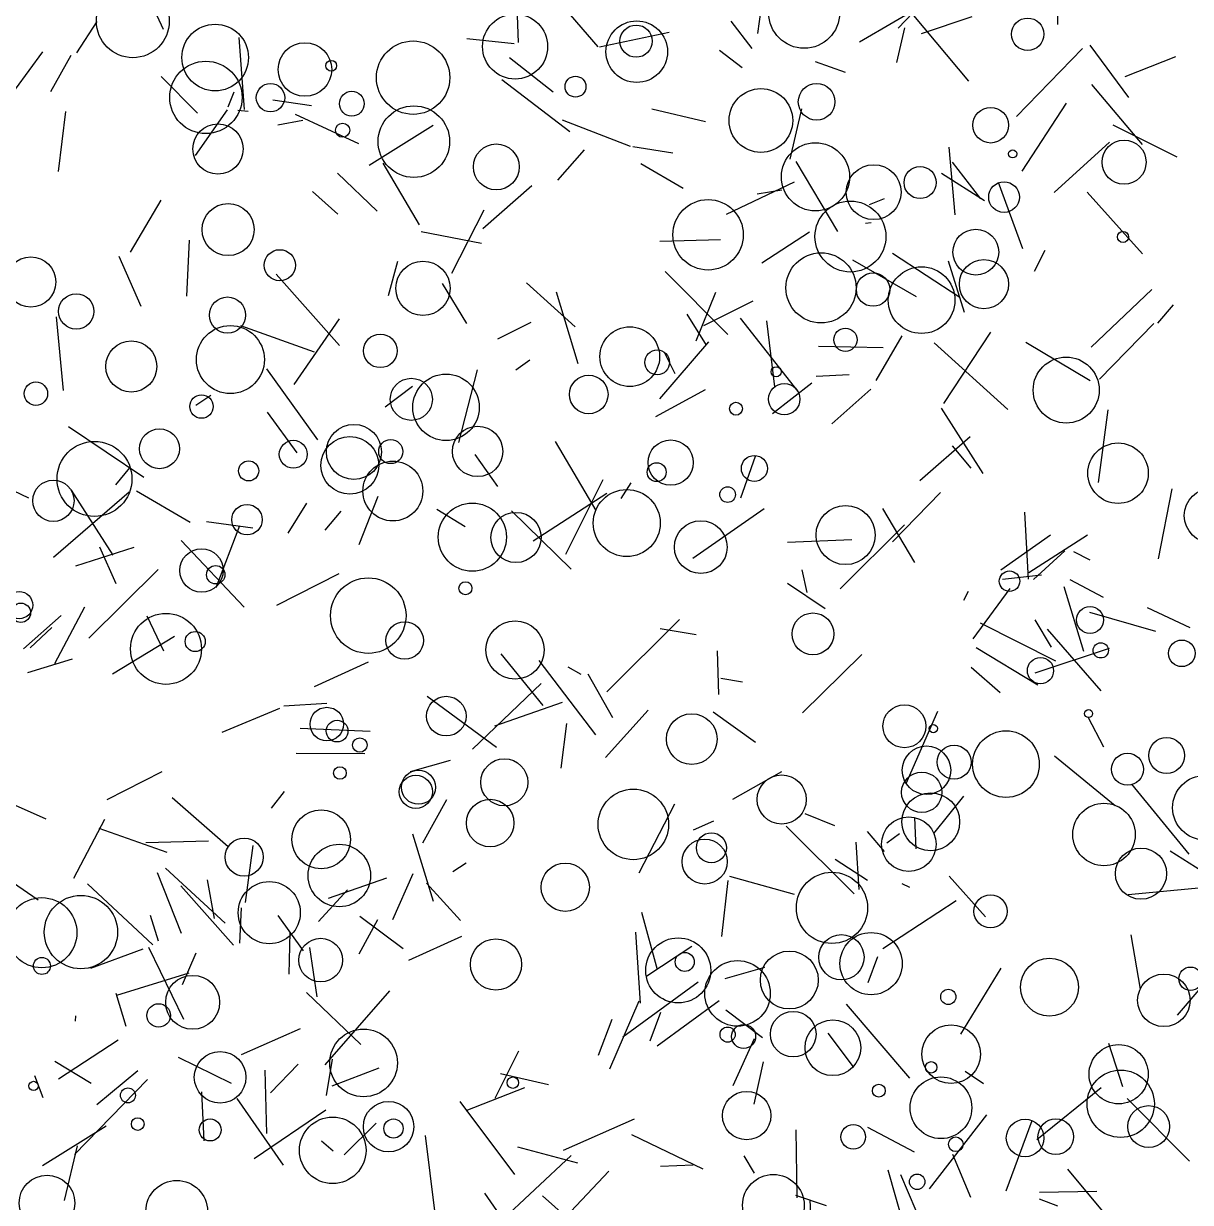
# Model space of a CAD drawing. Header units: millimetres. Extents: x -15 to 2017, y -16 to 2019.
# Drawn here: x 1496.4 to 1804, y 987.2 to 1297.8 of the extents above; entities that cross this region are included whole.
import ezdxf

# ---------------------------------------------------------------- set-up
doc = ezdxf.new("R2010")
doc.units = ezdxf.units.MM

msp = doc.modelspace()

# ---------------------------------------------------------------- linework, layer by layer
at = {"color": 4}
for p, q in [((1692.58, 1314.52), (1689.87, 1295.22)), ((1800.63, 1036.55), (1812.93, 1050.96))]:
    msp.add_line(p, q, dxfattribs=at)
at = {"color": 149}
for p, q in [((1525.87, 1312.38), (1533.2, 1296.31)), ((1613.26, 1218.82), (1606.87, 1229.32))]:
    msp.add_line(p, q, dxfattribs=at)
at = {"color": 132}
for p, q in [((1626.86, 1292.85), (1626.33, 1309.72)), ((1741.28, 999.85), (1746.02, 988.57))]:
    msp.add_line(p, q, dxfattribs=at)
at = {"color": 7}
for p, q in [((1769.2, 1310.17), (1769.02, 1297.6)), ((1620.73, 1014.64), (1627.02, 1027.07))]:
    msp.add_line(p, q, dxfattribs=at)
at = {"color": 200}
for p, q in [((1726.97, 1296.57), (1736.59, 1306.71)), ((1560.46, 1206.81), (1573.87, 1188.11)), ((1719.79, 1201.49), (1709.51, 1192.33)), ((1531.93, 1153.96), (1513.63, 1135.86)), ((1538.62, 1035.41), (1529.48, 1054.31))]:
    msp.add_line(p, q, dxfattribs=at)
at = {"color": 169}
msp.add_line((1637.66, 1303.4), (1647.8, 1291.7), dxfattribs=at)
at = {"color": 47}
for p, q in [((1734.93, 1303.41), (1716.8, 1292.94)), ((1656.43, 1265.41), (1638.53, 1272.36)), ((1630.13, 1219), (1621.35, 1214.64))]:
    msp.add_line(p, q, dxfattribs=at)
at = {"color": 133}
msp.add_line((1731, 1299.91), (1745.52, 1282.62), dxfattribs=at)
at = {"color": 147}
msp.add_line((1733.1, 1295.18), (1746.49, 1299.71), dxfattribs=at)
at = {"color": 151}
msp.add_line((1515.69, 1298.39), (1510.36, 1290.14), dxfattribs=at)
at = {"color": 31}
for p, q in [((1648.27, 1291.68), (1666.58, 1295.59)), ((1767.11, 1163.01), (1754.05, 1153.74)), ((1602.62, 1071.33), (1611.59, 1061.45))]:
    msp.add_line(p, q, dxfattribs=at)
at = {"color": 159}
for p, q in [((1688.5, 1291.21), (1682.98, 1298.49)), ((1729.12, 1097.6), (1737.43, 1116.58))]:
    msp.add_line(p, q, dxfattribs=at)
at = {"color": 119}
msp.add_line((1728.69, 1296.72), (1726.56, 1287.56), dxfattribs=at)
at = {"color": 124}
for p, q in [((1553.19, 1294.18), (1554.56, 1275.13)), ((1585.07, 1062.59), (1596.52, 1054.07))]:
    msp.add_line(p, q, dxfattribs=at)
at = {"color": 180}
for p, q in [((1613.24, 1293.9), (1625.73, 1292.59)), ((1504.68, 1129.2), (1512.56, 1144.15)), ((1713.25, 1039.38), (1729.93, 1019.87))]:
    msp.add_line(p, q, dxfattribs=at)
at = {"color": 209}
for p, q in [((1501.38, 1290.35), (1490.56, 1275.57)), ((1746.72, 1135.72), (1756.49, 1148.95))]:
    msp.add_line(p, q, dxfattribs=at)
at = {"color": 186}
for p, q in [((1508.87, 1289.39), (1503.51, 1279.83)), ((1575, 1003.4), (1578.07, 1000.72))]:
    msp.add_line(p, q, dxfattribs=at)
at = {"color": 211}
msp.add_line((1679.89, 1290.8), (1685.84, 1286.2), dxfattribs=at)
at = {"color": 235}
msp.add_line((1775.57, 1291.23), (1758.16, 1273.31), dxfattribs=at)
at = {"color": 154}
for p, q in [((1777.49, 1292.08), (1787.71, 1278.37)), ((1676.44, 1213.11), (1671.36, 1221.25))]:
    msp.add_line(p, q, dxfattribs=at)
at = {"color": 21}
msp.add_line((1624.5, 1288.86), (1636.07, 1279.82), dxfattribs=at)
at = {"color": 125}
for p, q in [((1705.14, 1287.84), (1712.99, 1284.97)), ((1793.86, 1227.7), (1777.84, 1212.57)), ((1634.8, 1018.15), (1622.13, 1021.03))]:
    msp.add_line(p, q, dxfattribs=at)
at = {"color": 96}
for p, q in [((1786.87, 1283.87), (1800.17, 1289.11)), ((1541.72, 1263.08), (1550.17, 1275.08)), ((1738.12, 1174.21), (1725.49, 1161.26))]:
    msp.add_line(p, q, dxfattribs=at)
at = {"color": 142}
msp.add_line((1542.24, 1274.23), (1532.72, 1283.88), dxfattribs=at)
at = {"color": 90}
msp.add_line((1640.39, 1269.31), (1622.5, 1283.02), dxfattribs=at)
at = {"color": 5}
msp.add_line((1791.36, 1265.96), (1778.03, 1281.72), dxfattribs=at)
at = {"color": 152}
msp.add_line((1551.87, 1279.76), (1550.27, 1275.82), dxfattribs=at)
at = {"color": 109}
for p, q in [((1572.29, 1276.16), (1562.13, 1277.64)), ((1651.47, 1035.34), (1647.93, 1025.9)), ((1510.5, 1002.05), (1507.11, 987.71))]:
    msp.add_line(p, q, dxfattribs=at)
at = {"color": 144}
for p, q in [((1759.69, 1258.94), (1771.33, 1276.84)), ((1657.75, 1058.36), (1658.98, 1039.7))]:
    msp.add_line(p, q, dxfattribs=at)
at = {"color": 28}
msp.add_line((1507.47, 1274.66), (1505.57, 1258.84), dxfattribs=at)
at = {"color": 97}
for p, q in [((1552.88, 1275), (1555.64, 1274.75)), ((1675.78, 1218.25), (1688.8, 1224.71))]:
    msp.add_line(p, q, dxfattribs=at)
at = {"color": 227}
for p, q in [((1584.76, 1266.11), (1568.09, 1273.89)), ((1622.22, 1131.72), (1633.29, 1118.1)), ((1602.28, 1004.83), (1604.75, 984.92))]:
    msp.add_line(p, q, dxfattribs=at)
at = {"color": 49}
for p, q in [((1676.23, 1271.95), (1662, 1275.26)), ((1702.97, 1147.85), (1701.71, 1153.86)), ((1685.95, 1124.28), (1680.21, 1125.27))]:
    msp.add_line(p, q, dxfattribs=at)
at = {"color": 48}
for p, q in [((1698.54, 1262.12), (1701.63, 1275.36)), ((1745.44, 1148.13), (1744.22, 1145.75))]:
    msp.add_line(p, q, dxfattribs=at)
at = {"color": 37}
for p, q in [((1563.45, 1271.09), (1570.05, 1272.38)), ((1528.89, 1141.75), (1533.34, 1132.56)), ((1543.28, 1016.34), (1543.97, 1003.37))]:
    msp.add_line(p, q, dxfattribs=at)
at = {"color": 137}
for p, q in [((1587.51, 1260.53), (1604.43, 1271.02)), ((1765.68, 1238.05), (1762.83, 1232.48))]:
    msp.add_line(p, q, dxfattribs=at)
at = {"color": 66}
for p, q in [((1800.56, 1262.61), (1783.68, 1271)), ((1760.68, 1213.86), (1777.64, 1203.73))]:
    msp.add_line(p, q, dxfattribs=at)
at = {"color": 139}
msp.add_line((1637.28, 1256.57), (1644.29, 1264.58), dxfattribs=at)
at = {"color": 126}
for p, q in [((1667.62, 1263.62), (1657.04, 1265.35)), ((1533.84, 1075.28), (1549.55, 1060.71))]:
    msp.add_line(p, q, dxfattribs=at)
at = {"color": 87}
msp.add_line((1740.35, 1265.22), (1741.91, 1247.45), dxfattribs=at)
at = {"color": 94}
for p, q in [((1768.08, 1253.28), (1782.7, 1266.6)), ((1739, 1197.66), (1751.41, 1216.53)), ((1727.3, 1084.28), (1724.02, 1081.84))]:
    msp.add_line(p, q, dxfattribs=at)
at = {"color": 205}
for p, q in [((1700.02, 1261.47), (1711.01, 1243.04)), ((1553.59, 1218.24), (1573.06, 1211.34))]:
    msp.add_line(p, q, dxfattribs=at)
at = {"color": 69}
msp.add_line((1748.79, 1251.64), (1741.31, 1261.32), dxfattribs=at)
at = {"color": 166}
msp.add_line((1579.17, 1258.37), (1589.59, 1248.34), dxfattribs=at)
at = {"color": 103}
for p, q in [((1600.8, 1244.77), (1591.24, 1261)), ((1547.23, 1149.19), (1553.47, 1165.58)), ((1772.27, 1151.34), (1781.01, 1146.7)), ((1576.79, 1067.32), (1592.21, 1072.72))]:
    msp.add_line(p, q, dxfattribs=at)
at = {"color": 127}
for p, q in [((1659.17, 1260.96), (1670.29, 1254.46)), ((1575.9, 1023.46), (1593.01, 1042.94))]:
    msp.add_line(p, q, dxfattribs=at)
at = {"color": 239}
msp.add_line((1749.73, 1251.1), (1738.45, 1258.3), dxfattribs=at)
at = {"color": 68}
for p, q in [((1617.45, 1243.79), (1630.39, 1255.12)), ((1664.26, 1138.38), (1673.74, 1136.86)), ((1560.57, 1005.36), (1560.14, 1022.05))]:
    msp.add_line(p, q, dxfattribs=at)
at = {"color": 44}
for p, q in [((1681.72, 1247.58), (1699.64, 1256.08)), ((1681.54, 1037.93), (1691.19, 1030.63))]:
    msp.add_line(p, q, dxfattribs=at)
at = {"color": 201}
for p, q in [((1759.88, 1238.46), (1753.46, 1255.96)), ((1700.59, 1200.82), (1685.43, 1220.18)), ((1580.02, 1169.36), (1575.83, 1164.28))]:
    msp.add_line(p, q, dxfattribs=at)
at = {"color": 190}
for p, q in [((1579.27, 1247.63), (1572.55, 1253.59)), ((1676.99, 1213.98), (1664.08, 1198.94))]:
    msp.add_line(p, q, dxfattribs=at)
at = {"color": 177}
for p, q in [((1696.34, 1253.92), (1689.8, 1252.87)), ((1668.23, 1205.49), (1665.43, 1210.99))]:
    msp.add_line(p, q, dxfattribs=at)
at = {"color": 246}
msp.add_line((1776.81, 1253.41), (1791.43, 1237.17), dxfattribs=at)
at = {"color": 82}
for p, q in [((1524.57, 1237.55), (1532.71, 1251.25)), ((1693.86, 1195.04), (1704.25, 1203.12))]:
    msp.add_line(p, q, dxfattribs=at)
at = {"color": 213}
msp.add_line((1719.42, 1250.13), (1723.37, 1251.73), dxfattribs=at)
at = {"color": 130}
for p, q in [((1617.79, 1248.63), (1609.26, 1231.93)), ((1497.84, 1172.77), (1478.77, 1181.68)), ((1764.28, 989.9), (1779.39, 990.1))]:
    msp.add_line(p, q, dxfattribs=at)
at = {"color": 222}
for p, q in [((1601.22, 1242.99), (1617.1, 1239.94)), ((1701.75, 1116.21), (1717.42, 1131.58)), ((1678.19, 1116.44), (1689.34, 1108.42)), ((1638.1, 1101.6), (1639.64, 1113.37)), ((1715.25, 1022.89), (1708.5, 1031.79))]:
    msp.add_line(p, q, dxfattribs=at)
at = {"color": 77}
for p, q in [((1691.04, 1234.73), (1703.59, 1242.96)), ((1761.31, 1151.38), (1760.39, 1169.09)), ((1744.67, 1021.79), (1749.46, 1018.46))]:
    msp.add_line(p, q, dxfattribs=at)
at = {"color": 155}
for p, q in [((1719.86, 1245.27), (1718.35, 1245.09)), ((1585.33, 1028.8), (1571, 1042.52))]:
    msp.add_line(p, q, dxfattribs=at)
at = {"color": 184}
msp.add_line((1540.08, 1240.77), (1539.33, 1226.01), dxfattribs=at)
at = {"color": 244}
for p, q in [((1680.14, 1240.82), (1664.11, 1240.42)), ((1786.2, 1017.62), (1782.52, 1029.07))]:
    msp.add_line(p, q, dxfattribs=at)
at = {"color": 36}
msp.add_line((1527.44, 1223.27), (1521.59, 1236.45), dxfattribs=at)
at = {"color": 2}
for p, q in [((1725.46, 1237.35), (1743.23, 1225.68)), ((1658.67, 1074.04), (1668.15, 1092.16))]:
    msp.add_line(p, q, dxfattribs=at)
at = {"color": 20}
for p, q in [((1594.95, 1235.11), (1592.55, 1226.07)), ((1490.17, 1093.57), (1502.25, 1088.21))]:
    msp.add_line(p, q, dxfattribs=at)
at = {"color": 196}
msp.add_line((1731.81, 1225.82), (1715.06, 1235.44), dxfattribs=at)
at = {"color": 6}
for p, q in [((1740.2, 1235.33), (1744.36, 1221.77)), ((1727.94, 1215.52), (1721.09, 1203.76))]:
    msp.add_line(p, q, dxfattribs=at)
at = {"color": 58}
msp.add_line((1579.67, 1212.94), (1563.03, 1231.78), dxfattribs=at)
at = {"color": 230}
msp.add_line((1665.57, 1232.49), (1682.07, 1215.9), dxfattribs=at)
at = {"color": 255}
for p, q in [((1641.79, 1217.92), (1628.99, 1229.47)), ((1553.9, 1026.18), (1569.39, 1033.03))]:
    msp.add_line(p, q, dxfattribs=at)
at = {"color": 238}
for p, q in [((1636.85, 1227.15), (1642.56, 1208.2)), ((1573.1, 1123.13), (1587.34, 1129.58)), ((1535.56, 1093.88), (1550.35, 1080.97)), ((1500.26, 1066.84), (1493.51, 1071.46))]:
    msp.add_line(p, q, dxfattribs=at)
at = {"color": 24}
for p, q in [((1673.69, 1214.24), (1678.95, 1227)), ((1649.1, 1177.54), (1639.32, 1157.86))]:
    msp.add_line(p, q, dxfattribs=at)
at = {"color": 232}
for p, q in [((1795.42, 1218.86), (1799.57, 1223.68)), ((1807.17, 1070.07), (1787.6, 1068.23))]:
    msp.add_line(p, q, dxfattribs=at)
at = {"color": 176}
for p, q in [((1506.9, 1201.09), (1505.1, 1220.54)), ((1516.42, 1159.94), (1520.78, 1150.25)), ((1679.75, 1120.97), (1679.36, 1132.53))]:
    msp.add_line(p, q, dxfattribs=at)
at = {"color": 95}
for p, q in [((1567.71, 1202.67), (1579.71, 1220.03)), ((1748.56, 1139.91), (1768.48, 1129.86))]:
    msp.add_line(p, q, dxfattribs=at)
at = {"color": 22}
msp.add_line((1692.27, 1219.46), (1694.41, 1202.1), dxfattribs=at)
at = {"color": 206}
msp.add_line((1780.05, 1204.13), (1794.41, 1218.76), dxfattribs=at)
at = {"color": 53}
msp.add_line((1706.01, 1212.77), (1723.02, 1212.44), dxfattribs=at)
at = {"color": 228}
for p, q in [((1736.5, 1213.71), (1755.86, 1196.09)), ((1598.91, 1084.31), (1604.42, 1066.53))]:
    msp.add_line(p, q, dxfattribs=at)
at = {"color": 111}
for p, q in [((1629.88, 1209.07), (1626.21, 1206.45)), ((1660.73, 1046.86), (1672.57, 1054.66))]:
    msp.add_line(p, q, dxfattribs=at)
at = {"color": 212}
for p, q in [((1615.99, 1206.59), (1611.1, 1187.42)), ((1776.96, 1115.11), (1781.08, 1107.25))]:
    msp.add_line(p, q, dxfattribs=at)
at = {"color": 123}
for p, q in [((1705.33, 1204.89), (1714.06, 1205.36)), ((1504.31, 1157.19), (1524.28, 1174.4))]:
    msp.add_line(p, q, dxfattribs=at)
at = {"color": 234}
msp.add_line((1591.78, 1196.81), (1598.95, 1202.23), dxfattribs=at)
at = {"color": 247}
msp.add_line((1545.82, 1199.8), (1541.87, 1197.16), dxfattribs=at)
at = {"color": 248}
msp.add_line((1676.08, 1201.26), (1663.01, 1194.15), dxfattribs=at)
at = {"color": 63}
for p, q in [((1738.35, 1196.44), (1749.29, 1179.22)), ((1496.41, 1133.05), (1506.31, 1141.85)), ((1528.61, 1082.03), (1545.15, 1082.45))]:
    msp.add_line(p, q, dxfattribs=at)
at = {"color": 135}
for p, q in [((1782.3, 1196.06), (1779.7, 1176.9)), ((1576.24, 1015.38), (1577.83, 1024.93))]:
    msp.add_line(p, q, dxfattribs=at)
at = {"color": 140}
msp.add_line((1568.5, 1184.71), (1560.74, 1195.44), dxfattribs=at)
at = {"color": 131}
msp.add_line((1528.11, 1178.2), (1508.22, 1191.56), dxfattribs=at)
at = {"color": 249}
for p, q in [((1647.4, 1169.53), (1636.67, 1187.65)), ((1645.14, 1126.49), (1651.67, 1114.99)), ((1587.81, 1111.24), (1569.35, 1112.05))]:
    msp.add_line(p, q, dxfattribs=at)
at = {"color": 9}
msp.add_line((1732.71, 1177.4), (1745.99, 1189.01), dxfattribs=at)
at = {"color": 162}
msp.add_line((1621.41, 1175.85), (1615.43, 1184.28), dxfattribs=at)
at = {"color": 16}
for p, q in [((1685.52, 1172.87), (1689.38, 1183.78)), ((1574.17, 1061.19), (1581.8, 1069.53))]:
    msp.add_line(p, q, dxfattribs=at)
at = {"color": 43}
for p, q in [((1746.2, 1180.63), (1741.34, 1186.54)), ((1626.61, 1001.83), (1642.41, 997.58))]:
    msp.add_line(p, q, dxfattribs=at)
at = {"color": 148}
for p, q in [((1520.7, 1176.26), (1524.47, 1180.77)), ((1678.28, 1087.6), (1672.93, 1085.27))]:
    msp.add_line(p, q, dxfattribs=at)
at = {"color": 17}
for p, q in [((1508.93, 1174.9), (1519.92, 1157.74)), ((1566.65, 1058.38), (1566.36, 1047.32))]:
    msp.add_line(p, q, dxfattribs=at)
at = {"color": 39}
msp.add_line((1526.16, 1174.65), (1540.34, 1166.42), dxfattribs=at)
at = {"color": 92}
msp.add_line((1656.53, 1176.83), (1653.88, 1172.67), dxfattribs=at)
at = {"color": 202}
for p, q in [((1795.59, 1156.77), (1799.19, 1175.23)), ((1537.97, 1161.62), (1554.58, 1144))]:
    msp.add_line(p, q, dxfattribs=at)
at = {"color": 110}
for p, q in [((1570.97, 1171.45), (1566.1, 1163.54)), ((1689.05, 1030.25), (1683.36, 1017.91)), ((1501.41, 996.92), (1518.15, 1007.36))]:
    msp.add_line(p, q, dxfattribs=at)
at = {"color": 191}
for p, q in [((1584.87, 1160.52), (1589.91, 1173.3)), ((1697.84, 1161.11), (1714.74, 1161.87))]:
    msp.add_line(p, q, dxfattribs=at)
at = {"color": 3}
msp.add_line((1630.74, 1161.48), (1650.18, 1174.06), dxfattribs=at)
at = {"color": 195}
msp.add_line((1605.33, 1169.87), (1612.85, 1165.28), dxfattribs=at)
at = {"color": 146}
msp.add_line((1640.79, 1154.04), (1625.02, 1169.41), dxfattribs=at)
at = {"color": 128}
msp.add_line((1691.69, 1169.92), (1672.84, 1156.88), dxfattribs=at)
at = {"color": 129}
for p, q in [((1731.41, 1155.77), (1722.95, 1169.99)), ((1611.85, 1057.2), (1597.9, 1050.9))]:
    msp.add_line(p, q, dxfattribs=at)
at = {"color": 51}
for p, q in [((1544.62, 1166.61), (1556.85, 1164.94)), ((1744.19, 1094.25), (1736.32, 1084.42)), ((1735.37, 976.4), (1727.72, 994.4))]:
    msp.add_line(p, q, dxfattribs=at)
at = {"color": 161}
for p, q in [((1711.7, 1148.83), (1728.68, 1165.7)), ((1773.19, 1158.66), (1777.5, 1156.47))]:
    msp.add_line(p, q, dxfattribs=at)
at = {"color": 40}
msp.add_line((1761.39, 1153.17), (1776.92, 1163.09), dxfattribs=at)
at = {"color": 134}
for p, q in [((1525.45, 1159.71), (1510.13, 1154.87)), ((1722.96, 1054.1), (1742.31, 1066.69))]:
    msp.add_line(p, q, dxfattribs=at)
at = {"color": 27}
for p, q in [((1762.69, 1151.31), (1770.96, 1158.85)), ((1750.24, 1010.23), (1735.17, 990.75))]:
    msp.add_line(p, q, dxfattribs=at)
at = {"color": 157}
msp.add_line((1563.19, 1144.55), (1579.65, 1152.87), dxfattribs=at)
at = {"color": 250}
for p, q in [((1707.78, 1143.58), (1697.85, 1150.23)), ((1638.37, 1118.9), (1620.55, 1112.65))]:
    msp.add_line(p, q, dxfattribs=at)
at = {"color": 105}
for p, q in [((1764.77, 1152.42), (1754.49, 1151.34)), ((1532.87, 1100.66), (1518.4, 1093.26))]:
    msp.add_line(p, q, dxfattribs=at)
at = {"color": 25}
for p, q in [((1775.97, 1132.31), (1770.79, 1149.38)), ((1747.51, 1133.4), (1763.81, 1123.54))]:
    msp.add_line(p, q, dxfattribs=at)
at = {"color": 199}
msp.add_line((1804.01, 1138.61), (1792.69, 1143.88), dxfattribs=at)
at = {"color": 143}
msp.add_line((1669.36, 1140.78), (1650.19, 1121.7), dxfattribs=at)
at = {"color": 171}
for p, q in [((1763.05, 1140.68), (1767.36, 1133.5)), ((1601.64, 1081.91), (1607.97, 1093.33)), ((1682.11, 1072.04), (1680.39, 1057.23))]:
    msp.add_line(p, q, dxfattribs=at)
at = {"color": 141}
for p, q in [((1777.42, 1142.74), (1794.84, 1137.71)), ((1586.37, 1105.35), (1568.29, 1105.48))]:
    msp.add_line(p, q, dxfattribs=at)
at = {"color": 99}
msp.add_line((1498.16, 1133.35), (1503.9, 1138.66), dxfattribs=at)
at = {"color": 46}
msp.add_line((1780.53, 1121.98), (1766.32, 1138.21), dxfattribs=at)
at = {"color": 104}
for p, q in [((1536.24, 1136.26), (1519.84, 1126.34)), ((1771.59, 995.92), (1786.49, 978.1))]:
    msp.add_line(p, q, dxfattribs=at)
at = {"color": 160}
msp.add_line((1782.62, 1133.13), (1763.02, 1126.64), dxfattribs=at)
at = {"color": 65}
msp.add_line((1497.5, 1126.85), (1509.27, 1130.38), dxfattribs=at)
at = {"color": 54}
msp.add_line((1647.31, 1110.37), (1632.37, 1129.95), dxfattribs=at)
at = {"color": 215}
for p, q in [((1643.4, 1126.25), (1639.98, 1128.2)), ((1541.83, 1052.86), (1538.25, 1044.49))]:
    msp.add_line(p, q, dxfattribs=at)
at = {"color": 204}
for p, q in [((1753.85, 1121.43), (1746.27, 1128.09)), ((1530.47, 1055.04), (1513.27, 1071.12))]:
    msp.add_line(p, q, dxfattribs=at)
at = {"color": 74}
for p, q in [((1614.79, 1106.59), (1632.89, 1123.89)), ((1520.99, 1041.75), (1540.09, 1047.67))]:
    msp.add_line(p, q, dxfattribs=at)
at = {"color": 220}
for p, q in [((1565, 1118.06), (1576.37, 1118.72)), ((1683.44, 1093.44), (1696.31, 1100.69)), ((1675.59, 995.94), (1656.75, 1004.99))]:
    msp.add_line(p, q, dxfattribs=at)
at = {"color": 241}
msp.add_line((1602.82, 1120.58), (1621.1, 1107.09), dxfattribs=at)
at = {"color": 64}
msp.add_line((1548.79, 1111.11), (1563.98, 1117.44), dxfattribs=at)
at = {"color": 41}
for p, q in [((1661.1, 1116.92), (1649.82, 1104.38)), ((1589.38, 1008.04), (1580.97, 999.73))]:
    msp.add_line(p, q, dxfattribs=at)
at = {"color": 84}
for p, q in [((1608.88, 1103.62), (1598.33, 1100.62)), ((1529.83, 1062.86), (1531.89, 1056.14))]:
    msp.add_line(p, q, dxfattribs=at)
at = {"color": 240}
msp.add_line((1784.17, 1091.68), (1768.23, 1104.74), dxfattribs=at)
at = {"color": 18}
msp.add_line((1788.47, 1097.41), (1803.62, 1078.91), dxfattribs=at)
at = {"color": 23}
msp.add_line((1561.76, 1091.02), (1565.19, 1095.42), dxfattribs=at)
at = {"color": 34}
for p, q in [((1517.72, 1088.08), (1509.55, 1072.53)), ((1621.62, 981.57), (1640.76, 999.5))]:
    msp.add_line(p, q, dxfattribs=at)
at = {"color": 189}
for p, q in [((1702.37, 1089.64), (1710.23, 1086.5)), ((1715.84, 1082.11), (1716.61, 1069.6)), ((1650.95, 1022.35), (1658.7, 1040.31)), ((1691.39, 1024.18), (1688.93, 1013.09))]:
    msp.add_line(p, q, dxfattribs=at)
at = {"color": 198}
msp.add_line((1731.76, 1080.34), (1731.42, 1088.6), dxfattribs=at)
at = {"color": 210}
msp.add_line((1534.29, 1079.35), (1516.31, 1085.7), dxfattribs=at)
at = {"color": 229}
msp.add_line((1715.38, 1068.52), (1697.42, 1086.29), dxfattribs=at)
at = {"color": 42}
msp.add_line((1723.41, 1079.65), (1718.88, 1084.94), dxfattribs=at)
at = {"color": 168}
msp.add_line((1554.93, 1066.21), (1556.94, 1081.22), dxfattribs=at)
at = {"color": 50}
for p, q in [((1810.36, 1072.36), (1798.71, 1079.71)), ((1590.07, 1022.58), (1577.7, 1017.83)), ((1652.74, 971.63), (1633.19, 988.87))]:
    msp.add_line(p, q, dxfattribs=at)
at = {"color": 183}
for p, q in [((1613.08, 1076.59), (1609.61, 1074.32)), ((1628.45, 1017.36), (1613.02, 1011.27))]:
    msp.add_line(p, q, dxfattribs=at)
at = {"color": 62}
msp.add_line((1718.86, 1072.03), (1710.4, 1077.51), dxfattribs=at)
at = {"color": 221}
msp.add_line((1531.67, 1074.09), (1537.96, 1058.16), dxfattribs=at)
at = {"color": 89}
msp.add_line((1544.8, 1072.14), (1546.62, 1062), dxfattribs=at)
at = {"color": 30}
for p, q in [((1599, 1073.78), (1593.64, 1061.66)), ((1718.92, 1006.96), (1731.2, 1000.47))]:
    msp.add_line(p, q, dxfattribs=at)
at = {"color": 11}
for p, q in [((1699.66, 1068.33), (1682.58, 1073.05)), ((1527.88, 1053.88), (1514.05, 1048.83)), ((1573.84, 1041.3), (1571.9, 1054.38))]:
    msp.add_line(p, q, dxfattribs=at)
at = {"color": 19}
msp.add_line((1740.4, 1073.12), (1750.04, 1062.44), dxfattribs=at)
at = {"color": 35}
msp.add_line((1537.87, 1070.6), (1551.75, 1054.92), dxfattribs=at)
at = {"color": 173}
for p, q in [((1730.04, 1070.12), (1728.02, 1071.1)), ((1721.52, 1051.9), (1719.03, 1045.03))]:
    msp.add_line(p, q, dxfattribs=at)
at = {"color": 236}
msp.add_line((1553.42, 1055.46), (1553.91, 1064.79), dxfattribs=at)
at = {"color": 79}
msp.add_line((1570.18, 1053.43), (1563.5, 1062.76), dxfattribs=at)
at = {"color": 165}
for p, q in [((1663.5, 1048.44), (1659.43, 1063.58)), ((1617.94, 989.64), (1629.22, 973.32))]:
    msp.add_line(p, q, dxfattribs=at)
at = {"color": 193}
msp.add_line((1584.9, 1052.66), (1589.79, 1061.68), dxfattribs=at)
at = {"color": 45}
msp.add_line((1790.88, 1043.32), (1788.37, 1057.68), dxfattribs=at)
at = {"color": 218}
for p, q in [((1691.75, 1049.05), (1681.28, 1046.1)), ((1551.26, 1018.5), (1537.25, 1025.39)), ((1703.73, 987.82), (1704.49, 969.48))]:
    msp.add_line(p, q, dxfattribs=at)
at = {"color": 121}
msp.add_line((1754.03, 1048.93), (1743.4, 1031.49), dxfattribs=at)
at = {"color": 120}
msp.add_line((1674.24, 1045.17), (1654.38, 1030.68), dxfattribs=at)
at = {"color": 192}
msp.add_line((1523.43, 1033.56), (1520.81, 1042.26), dxfattribs=at)
at = {"color": 237}
msp.add_line((1679.83, 1040.27), (1663.41, 1028.36), dxfattribs=at)
at = {"color": 15}
for p, q in [((1510.11, 1034.97), (1510.21, 1036.32)), ((1699.93, 989.06), (1707.99, 986.36))]:
    msp.add_line(p, q, dxfattribs=at)
at = {"color": 115}
msp.add_line((1661.61, 1029.76), (1664.4, 1037.27), dxfattribs=at)
at = {"color": 32}
msp.add_line((1521.33, 1029.96), (1505.58, 1019.63), dxfattribs=at)
at = {"color": 253}
msp.add_line((1514.27, 1018.54), (1504.67, 1024.33), dxfattribs=at)
at = {"color": 71}
msp.add_line((1561.5, 1016.05), (1568.79, 1023.64), dxfattribs=at)
at = {"color": 181}
for p, q in [((1501.61, 1014.75), (1499.42, 1020.51)), ((1686.26, 999.4), (1689.01, 994.86))]:
    msp.add_line(p, q, dxfattribs=at)
at = {"color": 88}
msp.add_line((1509.86, 999.75), (1529.06, 1019.53), dxfattribs=at)
at = {"color": 225}
for p, q in [((1526.56, 1021.87), (1515.73, 1012.85)), ((1632.24, 975.89), (1650.71, 995.44))]:
    msp.add_line(p, q, dxfattribs=at)
at = {"color": 100}
msp.add_line((1763.53, 1003.72), (1780.48, 1017.44), dxfattribs=at)
at = {"color": 208}
msp.add_line((1564.92, 996.95), (1552.74, 1014.57), dxfattribs=at)
at = {"color": 117}
msp.add_line((1625.97, 994.5), (1611.5, 1013.72), dxfattribs=at)
at = {"color": 122}
msp.add_line((1803.81, 998.01), (1787.38, 1014.52), dxfattribs=at)
at = {"color": 116}
msp.add_line((1557.19, 998.71), (1576.07, 1011.59), dxfattribs=at)
at = {"color": 107}
msp.add_line((1657.43, 1009.06), (1638.69, 1000.89), dxfattribs=at)
at = {"color": 112}
msp.add_line((1762.21, 1008.69), (1755.38, 990.17), dxfattribs=at)
at = {"color": 197}
msp.add_line((1700.01, 1006.28), (1700.3, 988.41), dxfattribs=at)
at = {"color": 70}
msp.add_line((1664.29, 996.75), (1672.95, 997.11), dxfattribs=at)
at = {"color": 56}
msp.add_line((1724.24, 995.76), (1728.26, 981.5), dxfattribs=at)
at = {"color": 26}
msp.add_line((1769.1, 986.16), (1764.25, 988), dxfattribs=at)
at = {"color": 246}
msp.add_circle((1525.22, 1298.42), 9.6, dxfattribs=at)
at = {"color": 77}
msp.add_circle((1702.21, 1300.66), 9.36, dxfattribs=at)
at = {"color": 186}
for centre, radius in [((1625.99, 1291.76), 8.58), ((1677.74, 1080.62), 3.95)]:
    msp.add_circle(centre, radius, dxfattribs=at)
at = {"color": 213}
msp.add_circle((1658.07, 1290.4), 8.11, dxfattribs=at)
at = {"color": 148}
msp.add_circle((1761.13, 1295), 4.27, dxfattribs=at)
at = {"color": 171}
msp.add_circle((1546.92, 1288.86), 8.78, dxfattribs=at)
at = {"color": 17}
msp.add_circle((1657.89, 1293.17), 4.25, dxfattribs=at)
at = {"color": 166}
msp.add_circle((1570.59, 1285.71), 7.06, dxfattribs=at)
at = {"color": 102}
for centre, radius in [((1599.11, 1283.56), 9.67), ((1607.86, 1115.32), 5.22), ((1777.18, 1115.98), 1.05)]:
    msp.add_circle(centre, radius, dxfattribs=at)
at = {"color": 82}
for centre, radius in [((1544.48, 1278.36), 9.54), ((1541.66, 1134.97), 2.64)]:
    msp.add_circle(centre, radius, dxfattribs=at)
at = {"color": 218}
for centre, radius in [((1577.53, 1286.7), 1.42), ((1682.03, 1173.69), 2.06)]:
    msp.add_circle(centre, radius, dxfattribs=at)
at = {"color": 210}
msp.add_circle((1641.92, 1281.19), 2.76, dxfattribs=at)
at = {"color": 207}
for centre, radius in [((1561.51, 1278.28), 3.74), ((1704.52, 1136.98), 5.51), ((1577.91, 1000.89), 8.78)]:
    msp.add_circle(centre, radius, dxfattribs=at)
at = {"color": 185}
msp.add_circle((1582.95, 1276.69), 3.27, dxfattribs=at)
at = {"color": 85}
for centre, radius in [((1690.8, 1272.27), 8.39), ((1593.77, 1174.63), 7.89)]:
    msp.add_circle(centre, radius, dxfattribs=at)
at = {"color": 38}
for centre, radius in [((1705.48, 1277.19), 4.82), ((1670.72, 1050.54), 2.51)]:
    msp.add_circle(centre, radius, dxfattribs=at)
at = {"color": 163}
msp.add_circle((1599.31, 1266.7), 9.43, dxfattribs=at)
at = {"color": 30}
msp.add_circle((1751.38, 1271.03), 4.69, dxfattribs=at)
at = {"color": 214}
msp.add_circle((1547.67, 1264.77), 6.62, dxfattribs=at)
at = {"color": 58}
msp.add_circle((1580.52, 1269.71), 1.87, dxfattribs=at)
at = {"color": 178}
msp.add_circle((1621.03, 1260.04), 6.04, dxfattribs=at)
at = {"color": 99}
for centre, radius in [((1705.18, 1257.43), 8.99), ((1754.89, 1252.08), 4.04)]:
    msp.add_circle(centre, radius, dxfattribs=at)
at = {"color": 180}
msp.add_circle((1757.17, 1263.47), 1.07, dxfattribs=at)
at = {"color": 81}
for centre, radius in [((1786.54, 1261.3), 5.81), ((1495.7, 1142.55), 2.56)]:
    msp.add_circle(centre, radius, dxfattribs=at)
at = {"color": 1}
msp.add_circle((1720.53, 1253.39), 7.23, dxfattribs=at)
at = {"color": 24}
for centre, radius in [((1732.76, 1255.91), 4.22), ((1734.45, 1101.05), 6.39)]:
    msp.add_circle(centre, radius, dxfattribs=at)
at = {"color": 110}
for centre, radius in [((1550.34, 1243.52), 6.86), ((1785.11, 1020.95), 7.81)]:
    msp.add_circle(centre, radius, dxfattribs=at)
at = {"color": 236}
for centre, radius in [((1676.87, 1242.15), 9.28), ((1669, 1048.31), 8.57)]:
    msp.add_circle(centre, radius, dxfattribs=at)
at = {"color": 194}
msp.add_circle((1714.4, 1241.69), 9.35, dxfattribs=at)
at = {"color": 61}
msp.add_circle((1747.45, 1237.58), 6.04, dxfattribs=at)
at = {"color": 138}
for centre, radius in [((1786.27, 1241.59), 1.47), ((1698.29, 1045.77), 7.63)]:
    msp.add_circle(centre, radius, dxfattribs=at)
at = {"color": 129}
msp.add_circle((1563.96, 1234.12), 4.11, dxfattribs=at)
at = {"color": 159}
for centre, radius in [((1706.65, 1228.16), 9.25), ((1696.28, 1093.35), 6.47)]:
    msp.add_circle(centre, radius, dxfattribs=at)
at = {"color": 128}
for centre, radius in [((1498.3, 1229.72), 6.61), ((1645.41, 1200.08), 5.08), ((1499.06, 1017.85), 1.23)]:
    msp.add_circle(centre, radius, dxfattribs=at)
at = {"color": 14}
for centre, radius in [((1601.71, 1228.05), 7.16), ((1675.98, 1076.98), 5.93)]:
    msp.add_circle(centre, radius, dxfattribs=at)
at = {"color": 41}
for centre, radius in [((1733.16, 1224.93), 8.79), ((1596.88, 1135.23), 4.95)]:
    msp.add_circle(centre, radius, dxfattribs=at)
at = {"color": 57}
msp.add_circle((1749.6, 1229.16), 6.48, dxfattribs=at)
at = {"color": 130}
for centre, radius in [((1720.36, 1227.7), 4.4), ((1598.64, 1198.79), 5.55)]:
    msp.add_circle(centre, radius, dxfattribs=at)
at = {"color": 162}
msp.add_circle((1510.29, 1221.96), 4.65, dxfattribs=at)
at = {"color": 7}
msp.add_circle((1550.17, 1220.99), 4.77, dxfattribs=at)
at = {"color": 182}
for centre, radius in [((1550.94, 1209.27), 8.97), ((1579.82, 1100.32), 1.66)]:
    msp.add_circle(centre, radius, dxfattribs=at)
at = {"color": 84}
msp.add_circle((1656.23, 1210.04), 7.87, dxfattribs=at)
at = {"color": 27}
for centre, radius in [((1590.46, 1211.57), 4.43), ((1554.57, 1078.15), 5.03), ((1768.55, 1004.48), 4.7)]:
    msp.add_circle(centre, radius, dxfattribs=at)
at = {"color": 47}
msp.add_circle((1713.09, 1214.5), 3.06, dxfattribs=at)
at = {"color": 93}
for centre, radius in [((1524.82, 1207.45), 6.73), ((1574.74, 1051.01), 5.75), ((1719.85, 1050.09), 8.2)]:
    msp.add_circle(centre, radius, dxfattribs=at)
at = {"color": 144}
for centre, radius in [((1663.45, 1208.53), 3.27), ((1797.04, 1040.42), 6.92)]:
    msp.add_circle(centre, radius, dxfattribs=at)
at = {"color": 244}
msp.add_circle((1771.28, 1201.24), 8.7, dxfattribs=at)
at = {"color": 248}
msp.add_circle((1607.79, 1196.69), 8.77, dxfattribs=at)
at = {"color": 60}
for centre, radius in [((1694.81, 1206.07), 1.33), ((1766.88, 1043.89), 7.64), ((1740.93, 1026.22), 7.72)]:
    msp.add_circle(centre, radius, dxfattribs=at)
at = {"color": 154}
for centre, radius in [((1499.67, 1200.29), 3.09), ((1684.23, 1196.31), 1.7), ((1614.72, 1162.48), 8.99), ((1576.36, 1113.21), 4.42)]:
    msp.add_circle(centre, radius, dxfattribs=at)
at = {"color": 196}
msp.add_circle((1696.96, 1198.84), 4.13, dxfattribs=at)
at = {"color": 113}
for centre, radius in [((1543.32, 1196.89), 3.09), ((1625.42, 1018.71), 1.51)]:
    msp.add_circle(centre, radius, dxfattribs=at)
at = {"color": 142}
msp.add_circle((1532.25, 1185.77), 5.26, dxfattribs=at)
at = {"color": 223}
msp.add_circle((1583.5, 1184.94), 7.26, dxfattribs=at)
at = {"color": 86}
msp.add_circle((1616.12, 1185.06), 6.64, dxfattribs=at)
at = {"color": 111}
for centre, radius in [((1515.11, 1177.82), 9.88), ((1755.41, 1102.67), 8.79)]:
    msp.add_circle(centre, radius, dxfattribs=at)
at = {"color": 198}
for centre, radius in [((1567.51, 1184.31), 3.68), ((1801.76, 1131.86), 3.51), ((1684.64, 1042.25), 8.64)]:
    msp.add_circle(centre, radius, dxfattribs=at)
at = {"color": 249}
msp.add_circle((1582.43, 1181.4), 7.62, dxfattribs=at)
at = {"color": 199}
for centre, radius in [((1593.2, 1185.01), 3.17), ((1793.02, 1007.16), 5.52)]:
    msp.add_circle(centre, radius, dxfattribs=at)
at = {"color": 122}
msp.add_circle((1667.01, 1182.12), 5.97, dxfattribs=at)
at = {"color": 156}
msp.add_circle((1784.96, 1179.32), 7.97, dxfattribs=at)
at = {"color": 202}
for centre, radius in [((1689.07, 1180.58), 3.43), ((1547.08, 1152.56), 2.43), ((1738.27, 1012.1), 8.13)]:
    msp.add_circle(centre, radius, dxfattribs=at)
at = {"color": 254}
for centre, radius in [((1555.75, 1179.93), 2.65), ((1682.02, 1031.39), 2)]:
    msp.add_circle(centre, radius, dxfattribs=at)
at = {"color": 40}
msp.add_circle((1663.32, 1179.6), 2.5, dxfattribs=at)
at = {"color": 193}
msp.add_circle((1504.27, 1172.06), 5.44, dxfattribs=at)
at = {"color": 235}
msp.add_circle((1655.42, 1166.19), 8.83, dxfattribs=at)
at = {"color": 220}
msp.add_circle((1809.68, 1168.16), 7.26, dxfattribs=at)
at = {"color": 200}
for centre, radius in [((1555.32, 1167.08), 4.01), ((1574.88, 1082.84), 7.74), ((1586.04, 1023.93), 8.92)]:
    msp.add_circle(centre, radius, dxfattribs=at)
at = {"color": 53}
for centre, radius in [((1626.22, 1162.39), 6.62), ((1600.52, 1096.57), 4.5)]:
    msp.add_circle(centre, radius, dxfattribs=at)
at = {"color": 39}
msp.add_circle((1713.11, 1163.01), 7.78, dxfattribs=at)
at = {"color": 222}
msp.add_circle((1674.95, 1159.85), 6.94, dxfattribs=at)
at = {"color": 4}
for centre, radius in [((1543.34, 1153.7), 5.73), ((1639.22, 1070.23), 6.36)]:
    msp.add_circle(centre, radius, dxfattribs=at)
at = {"color": 32}
msp.add_circle((1756.35, 1150.87), 2.7, dxfattribs=at)
at = {"color": 158}
msp.add_circle((1587.29, 1141.79), 9.95, dxfattribs=at)
at = {"color": 191}
msp.add_circle((1612.91, 1149.01), 1.72, dxfattribs=at)
at = {"color": 131}
msp.add_circle((1495.24, 1144.57), 3.58, dxfattribs=at)
at = {"color": 229}
msp.add_circle((1777.56, 1140.65), 3.56, dxfattribs=at)
at = {"color": 100}
msp.add_circle((1533.96, 1133.04), 9.35, dxfattribs=at)
at = {"color": 121}
for centre, radius in [((1625.99, 1132.74), 7.69), ((1764.5, 1127.29), 3.46)]:
    msp.add_circle(centre, radius, dxfattribs=at)
at = {"color": 66}
msp.add_circle((1780.39, 1132.64), 2.01, dxfattribs=at)
at = {"color": 150}
for centre, radius in [((1672.57, 1109.27), 6.67), ((1807.86, 1091.18), 8.51)]:
    msp.add_circle(centre, radius, dxfattribs=at)
at = {"color": 242}
for centre, radius in [((1728.63, 1112.65), 5.66), ((1781.25, 1084.12), 8.24)]:
    msp.add_circle(centre, radius, dxfattribs=at)
at = {"color": 147}
msp.add_circle((1579.07, 1111.38), 2.86, dxfattribs=at)
at = {"color": 72}
msp.add_circle((1736.27, 1112.03), 1.08, dxfattribs=at)
at = {"color": 103}
msp.add_circle((1585.06, 1107.69), 1.9, dxfattribs=at)
at = {"color": 137}
for centre, radius in [((1797.76, 1104.93), 4.73), ((1548.23, 1020.14), 6.8)]:
    msp.add_circle(centre, radius, dxfattribs=at)
at = {"color": 140}
for centre, radius in [((1741.72, 1103.18), 4.48), ((1536.79, 984.82), 8.14)]:
    msp.add_circle(centre, radius, dxfattribs=at)
at = {"color": 177}
for centre, radius in [((1623.15, 1097.87), 6.2), ((1804.05, 1046.1), 3.09)]:
    msp.add_circle(centre, radius, dxfattribs=at)
at = {"color": 108}
msp.add_circle((1787.44, 1101.31), 4.2, dxfattribs=at)
at = {"color": 28}
msp.add_circle((1599.83, 1095.38), 4.37, dxfattribs=at)
at = {"color": 67}
msp.add_circle((1733.2, 1095.23), 5.32, dxfattribs=at)
at = {"color": 245}
msp.add_circle((1657.18, 1086.78), 9.3, dxfattribs=at)
at = {"color": 127}
msp.add_circle((1735.56, 1087.47), 7.63, dxfattribs=at)
at = {"color": 181}
msp.add_circle((1619.42, 1087.13), 6.26, dxfattribs=at)
at = {"color": 216}
for centre, radius in [((1729.79, 1081.57), 7.17), ((1709.77, 1027.93), 7.34)]:
    msp.add_circle(centre, radius, dxfattribs=at)
at = {"color": 153}
msp.add_circle((1579.67, 1073.31), 8.24, dxfattribs=at)
at = {"color": 22}
msp.add_circle((1791, 1073.81), 6.74, dxfattribs=at)
at = {"color": 115}
msp.add_circle((1709.53, 1064.79), 9.39, dxfattribs=at)
at = {"color": 217}
msp.add_circle((1561.18, 1063.52), 8.19, dxfattribs=at)
at = {"color": 68}
msp.add_circle((1501.23, 1058.24), 9.24, dxfattribs=at)
at = {"color": 206}
msp.add_circle((1511.53, 1058.4), 9.66, dxfattribs=at)
at = {"color": 79}
msp.add_circle((1751.34, 1063.87), 4.38, dxfattribs=at)
at = {"color": 49}
msp.add_circle((1620.95, 1049.88), 6.75, dxfattribs=at)
at = {"color": 224}
msp.add_circle((1712.03, 1051.77), 5.96, dxfattribs=at)
at = {"color": 92}
msp.add_circle((1501.25, 1049.47), 2.24, dxfattribs=at)
at = {"color": 255}
msp.add_circle((1540.99, 1039.9), 7.1, dxfattribs=at)
at = {"color": 25}
msp.add_circle((1740.2, 1041.33), 2.01, dxfattribs=at)
at = {"color": 234}
msp.add_circle((1532.02, 1036.43), 3.09, dxfattribs=at)
at = {"color": 240}
msp.add_circle((1699.32, 1031.5), 6.01, dxfattribs=at)
at = {"color": 90}
msp.add_circle((1686.25, 1030.89), 3.16, dxfattribs=at)
at = {"color": 211}
msp.add_circle((1735.71, 1022.76), 1.51, dxfattribs=at)
at = {"color": 18}
msp.add_circle((1785.65, 1013.15), 8.87, dxfattribs=at)
at = {"color": 161}
msp.add_circle((1523.92, 1015.36), 1.96, dxfattribs=at)
at = {"color": 123}
msp.add_circle((1687.04, 1010.04), 6.38, dxfattribs=at)
at = {"color": 16}
msp.add_circle((1721.89, 1016.61), 1.7, dxfattribs=at)
at = {"color": 141}
msp.add_circle((1592.64, 1007.12), 6.65, dxfattribs=at)
at = {"color": 172}
msp.add_circle((1526.51, 1007.8), 1.68, dxfattribs=at)
at = {"color": 96}
msp.add_circle((1545.61, 1006.27), 2.9, dxfattribs=at)
at = {"color": 189}
msp.add_circle((1593.93, 1006.63), 2.54, dxfattribs=at)
at = {"color": 167}
msp.add_circle((1715.14, 1004.44), 3.25, dxfattribs=at)
at = {"color": 37}
msp.add_circle((1760.45, 1004.14), 4.95, dxfattribs=at)
at = {"color": 13}
msp.add_circle((1742.18, 1002.48), 1.93, dxfattribs=at)
at = {"color": 231}
msp.add_circle((1502.59, 986.99), 7.35, dxfattribs=at)
at = {"color": 197}
msp.add_circle((1694.08, 986.4), 8.13, dxfattribs=at)
at = {"color": 23}
msp.add_circle((1732, 992.61), 2.04, dxfattribs=at)

doc.saveas('drawing.dxf')
